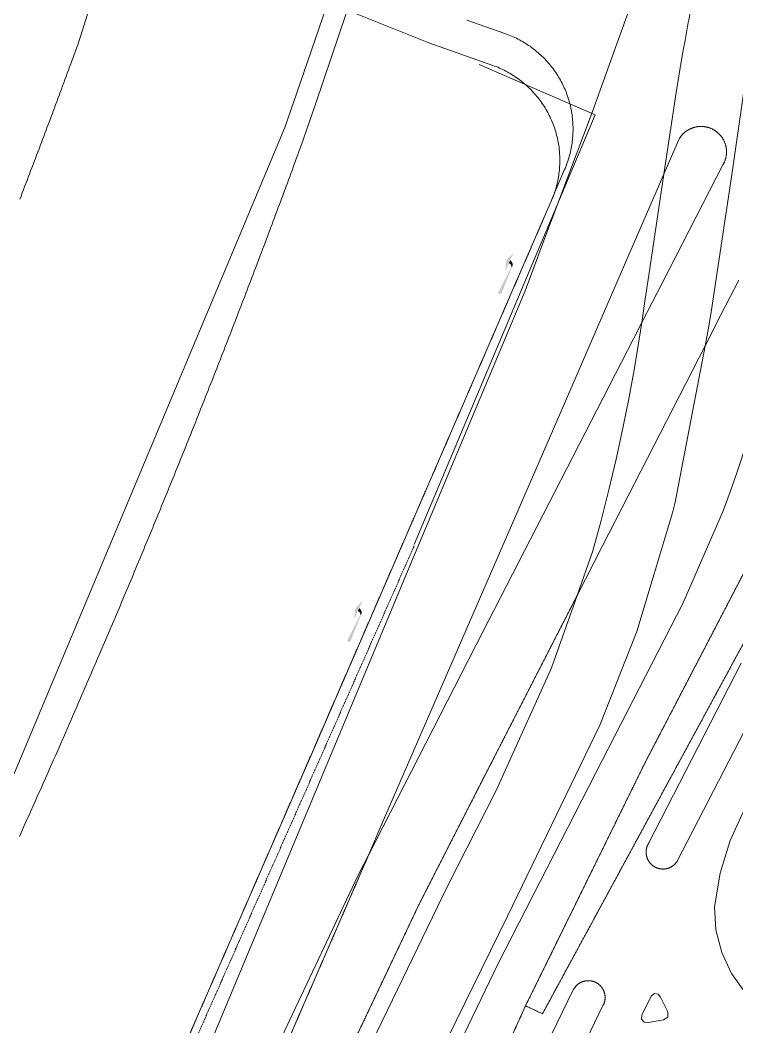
# Model space of a CAD drawing. Header units: millimetres. Extents: x 833924389 to 835767163, y 817400000 to 818811854.
# Drawn here: x 834590574 to 834654493, y 818627840 to 818717616 of the extents above; entities that cross this region are included whole.
import ezdxf

# ---------------------------------------------------------------- set-up
doc = ezdxf.new("R2010")
doc.units = ezdxf.units.MM
doc.header["$LTSCALE"] = 10
doc.header["$MEASUREMENT"] = 0
doc.linetypes.add('DGN Style 2', pattern=[15.39188, 9.235128, -6.156752])
doc.linetypes.add('DGN Style 3', pattern=[21.548632, 15.39188, -6.156752])
doc.layers.add('01_Base_Plan', color=5, linetype='Continuous', lineweight=5)

msp = doc.modelspace()

# ---------------------------------------------------------------- hatches: boundary and pattern name
at = {"layer": '01_Base_Plan'}
h = msp.add_hatch(color=256, dxfattribs=at)
edge = h.paths.add_edge_path()
edge.add_line((834634156, 818695920), (834634283, 818696198))
edge.add_spline(control_points=[(834634283, 818696198), (834634518, 818696037), (834634558, 818695785), (834634442, 818695598)], knot_values=[0, 0, 0, 0, 1, 1, 1, 1], weights=[1, 0.82636, 0.82636, 1], degree=3, periodic=0)
edge.add_line((834634442, 818695598), (834634385, 818695618))
edge.add_spline(control_points=[(834634385, 818695618), (834634397, 818695805), (834634281, 818695917), (834634156, 818695920)], knot_values=[0, 0, 0, 0, 1, 1, 1, 1], weights=[1, 0.82636, 0.82636, 1], degree=3, periodic=0)
h = msp.add_hatch(color=256, dxfattribs=at)
edge = h.paths.add_edge_path()
edge.add_line((834620687, 818664896), (834620813, 818665174))
edge.add_spline(control_points=[(834620813, 818665174), (834621048, 818665013), (834621089, 818664761), (834620972, 818664574)], knot_values=[0, 0, 0, 0, 1, 1, 1, 1], weights=[1, 0.82636, 0.82636, 1], degree=3, periodic=0)
edge.add_line((834620972, 818664574), (834620915, 818664594))
edge.add_spline(control_points=[(834620915, 818664594), (834620928, 818664781), (834620812, 818664893), (834620687, 818664896)], knot_values=[0, 0, 0, 0, 1, 1, 1, 1], weights=[1, 0.82636, 0.82636, 1], degree=3, periodic=0)

# ---------------------------------------------------------------- linework, layer by layer
for p, q in [((834631522, 818713658), (834641851, 818709182)), ((834641851, 818709182), (834625701, 818670841))]:
    msp.add_line(p, q, dxfattribs=at)
at = {"layer": '01_Base_Plan', "linetype": 'DGN Style 3'}
msp.add_line((834625701, 818670712), (834587612, 818584658), dxfattribs=at)
at = {"layer": '01_Base_Plan', "flags": 128}
for points in [[(834651199, 818736536), (834651197, 818736531), (834650871, 818735584), (834650290, 818733895), (834650174, 818733558), (834647421, 818725554), (834644068, 818716250), (834641628, 818709479), (834637937, 818699685)], [(834654329, 818735409), (834654327, 818735404), (834653985, 818734312), (834653775, 818733640), (834653560, 818732736), (834653473, 818732370), (834651238, 818722947), (834651091, 818722235), (834650946, 818721522), (834650803, 818720809), (834650662, 818720096), (834650524, 818719381), (834650389, 818718667), (834650255, 818717952), (834650125, 818717236), (834649996, 818716520), (834649870, 818715804), (834649747, 818715087), (834649592, 818714265), (834649077, 818711161), (834647987, 818703886)], [(834659919, 818733390), (834659556, 818732035), (834659202, 818730716), (834659102, 818730345), (834658683, 818728781), (834656724, 818720236), (834656583, 818719522), (834656445, 818718808), (834656310, 818718093), (834656178, 818717378), (834656049, 818716662), (834655922, 818715946), (834655798, 818715229), (834655677, 818714512), (834655559, 818713794), (834655443, 818713076), (834655278, 818712223), (834655115, 818711270), (834654090, 818704233), (834652220, 818691792)], [(834597131, 818719883), (834595710, 818715409)], [(834618006, 818719115), (834617908, 818718831), (834615223, 818711057)], [(834619735, 818718494), (834627029, 818715597)], [(834619735, 818718494), (834627029, 818715597)], [(834616932, 818710223), (834619640, 818718213)], [(834630414, 818717616), (834633812, 818716417), (834633960, 818716365), (834634107, 818716310), (834634254, 818716252), (834634399, 818716192), (834634543, 818716130), (834634686, 818716065), (834634828, 818715997), (834634968, 818715927), (834635108, 818715854), (834635246, 818715779), (834635382, 818715702), (834635518, 818715622), (834635652, 818715540), (834635784, 818715456), (834635915, 818715369), (834636045, 818715280), (834636173, 818715189), (834636299, 818715096), (834636423, 818715000), (834636546, 818714902), (834636668, 818714802), (834636787, 818714700), (834636905, 818714596), (834637021, 818714490), (834637135, 818714382), (834637247, 818714272), (834637357, 818714160), (834637465, 818714046), (834637571, 818713930), (834637675, 818713812), (834637777, 818713693), (834637877, 818713572), (834637975, 818713449), (834638071, 818713324), (834638164, 818713198), (834638255, 818713070), (834638344, 818712941), (834638431, 818712810), (834638515, 818712677), (834638598, 818712543), (834638677, 818712408), (834638755, 818712271), (834638830, 818712133), (834638902, 818711994), (834638972, 818711853), (834639040, 818711711), (834639105, 818711568), (834639168, 818711424), (834639228, 818711279), (834639285, 818711133), (834639341, 818710986), (834639393, 818710838), (834639443, 818710689), (834639490, 818710539), (834639535, 818710388), (834639577, 818710237), (834639616, 818710085), (834639653, 818709932), (834639687, 818709779), (834639718, 818709625), (834639747, 818709470), (834639773, 818709315), (834639796, 818709160), (834639816, 818709004), (834639834, 818708848), (834639849, 818708692), (834639862, 818708535), (834639871, 818708378), (834639878, 818708221), (834639882, 818708064), (834639884, 818707907), (834639882, 818707750), (834639878, 818707593), (834639871, 818707436), (834639862, 818707279), (834639849, 818707123), (834639834, 818706966), (834639817, 818706810), (834639796, 818706655), (834639773, 818706499), (834639747, 818706344), (834639718, 818706190), (834639687, 818706036), (834639653, 818705882), (834639617, 818705730), (834639577, 818705578), (834639535, 818705426), (834639491, 818705276), (834639443, 818705126), (834639394, 818704977), (834639341, 818704829), (834639286, 818704682), (834639229, 818704535), (834639168, 818704390), (834639105, 818704245), (834638036, 818701706)], [(834630414, 818717616), (834633812, 818716417), (834633960, 818716365), (834634107, 818716310), (834634254, 818716252), (834634399, 818716192), (834634543, 818716130), (834634686, 818716065), (834634828, 818715997), (834634968, 818715927), (834635108, 818715854), (834635246, 818715779), (834635382, 818715702), (834635518, 818715622), (834635652, 818715540), (834635784, 818715456), (834635915, 818715369), (834636045, 818715280), (834636173, 818715189), (834636299, 818715096), (834636423, 818715000), (834636546, 818714902), (834636668, 818714802), (834636787, 818714700), (834636905, 818714596), (834637021, 818714490), (834637135, 818714382), (834637247, 818714272), (834637357, 818714160), (834637465, 818714046), (834637571, 818713930), (834637675, 818713812), (834637777, 818713693), (834637877, 818713572), (834637975, 818713449), (834638071, 818713324), (834638164, 818713198), (834638255, 818713070), (834638344, 818712941), (834638431, 818712810), (834638515, 818712677), (834638598, 818712543), (834638677, 818712408), (834638755, 818712271), (834638830, 818712133), (834638902, 818711994), (834638972, 818711853), (834639040, 818711711), (834639105, 818711568), (834639168, 818711424), (834639228, 818711279), (834639285, 818711133), (834639341, 818710986), (834639393, 818710838), (834639443, 818710689), (834639490, 818710539), (834639535, 818710388), (834639577, 818710237), (834639616, 818710085), (834639653, 818709932), (834639687, 818709779), (834639718, 818709625), (834639747, 818709470), (834639773, 818709315), (834639796, 818709160), (834639816, 818709004), (834639834, 818708848), (834639849, 818708692), (834639862, 818708535), (834639871, 818708378), (834639878, 818708221), (834639882, 818708064), (834639884, 818707907), (834639882, 818707750), (834639878, 818707593), (834639871, 818707436), (834639862, 818707279), (834639849, 818707123), (834639834, 818706966), (834639817, 818706810), (834639796, 818706655), (834639773, 818706499), (834639747, 818706344), (834639718, 818706190), (834639687, 818706036), (834639653, 818705882), (834639617, 818705730), (834639577, 818705578), (834639535, 818705426), (834639491, 818705276), (834639443, 818705126), (834639394, 818704977), (834639341, 818704829), (834639286, 818704682), (834639229, 818704535), (834639168, 818704390), (834639105, 818704245), (834638036, 818701706)], [(834638036, 818701706), (834638078, 818701809), (834638134, 818701955), (834638188, 818702103), (834638239, 818702251), (834638288, 818702400), (834638334, 818702550), (834638377, 818702701), (834638418, 818702852), (834638456, 818703004), (834638492, 818703157), (834638524, 818703310), (834638554, 818703464), (834638582, 818703618), (834638606, 818703773), (834638628, 818703929), (834638648, 818704084), (834638664, 818704240), (834638678, 818704396), (834638689, 818704553), (834638698, 818704709), (834638703, 818704866), (834638706, 818705023), (834638706, 818705180), (834638704, 818705337), (834638698, 818705493), (834638690, 818705650), (834638679, 818705806), (834638666, 818705963), (834638650, 818706118), (834638631, 818706274), (834638609, 818706429), (834638585, 818706584), (834638558, 818706739), (834638528, 818706893), (834638495, 818707046), (834638460, 818707199), (834638422, 818707351), (834638382, 818707503), (834638339, 818707654), (834638293, 818707804), (834638245, 818707953), (834638194, 818708101), (834638141, 818708248), (834638084, 818708395), (834638026, 818708540), (834637965, 818708685), (834637901, 818708828), (834637835, 818708970), (834637766, 818709111), (834637695, 818709251), (834637622, 818709390), (834637546, 818709527), (834637468, 818709663), (834637387, 818709797), (834637304, 818709930), (834637219, 818710062), (834637131, 818710192), (834637041, 818710320), (834636949, 818710447), (834636855, 818710573), (834636759, 818710696), (834636660, 818710818), (834636559, 818710939), (834636457, 818711057), (834636352, 818711174), (834636245, 818711288), (834636136, 818711401), (834636025, 818711512), (834635913, 818711621), (834635798, 818711728), (834635682, 818711834), (834635563, 818711937), (834635443, 818712037), (834635322, 818712136), (834635198, 818712233), (834635073, 818712327), (834634946, 818712420), (834634818, 818712510), (834634688, 818712598), (834634556, 818712683), (834634424, 818712766), (834634289, 818712847), (834634153, 818712926), (834634016, 818713002), (834633878, 818713076), (834633738, 818713147), (834633597, 818713216), (834633455, 818713282), (834633312, 818713346), (834633168, 818713408), (834633023, 818713467), (834632876, 818713523), (834632724, 818713578), (834627029, 818715597)], [(834638036, 818701706), (834638078, 818701809), (834638134, 818701955), (834638188, 818702103), (834638239, 818702251), (834638288, 818702400), (834638334, 818702550), (834638377, 818702701), (834638418, 818702852), (834638456, 818703004), (834638492, 818703157), (834638524, 818703310), (834638554, 818703464), (834638582, 818703618), (834638606, 818703773), (834638628, 818703929), (834638648, 818704084), (834638664, 818704240), (834638678, 818704396), (834638689, 818704553), (834638698, 818704709), (834638703, 818704866), (834638706, 818705023), (834638706, 818705180), (834638704, 818705337), (834638698, 818705493), (834638690, 818705650), (834638679, 818705806), (834638666, 818705963), (834638650, 818706118), (834638631, 818706274), (834638609, 818706429), (834638585, 818706584), (834638558, 818706739), (834638528, 818706893), (834638495, 818707046), (834638460, 818707199), (834638422, 818707351), (834638382, 818707503), (834638339, 818707654), (834638293, 818707804), (834638245, 818707953), (834638194, 818708101), (834638141, 818708248), (834638084, 818708395), (834638026, 818708540), (834637965, 818708685), (834637901, 818708828), (834637835, 818708970), (834637766, 818709111), (834637695, 818709251), (834637622, 818709390), (834637546, 818709527), (834637468, 818709663), (834637387, 818709797), (834637304, 818709930), (834637219, 818710062), (834637131, 818710192), (834637041, 818710320), (834636949, 818710447), (834636855, 818710573), (834636759, 818710696), (834636660, 818710818), (834636559, 818710939), (834636457, 818711057), (834636352, 818711174), (834636245, 818711288), (834636136, 818711401), (834636025, 818711512), (834635913, 818711621), (834635798, 818711728), (834635682, 818711834), (834635563, 818711937), (834635443, 818712037), (834635322, 818712136), (834635198, 818712233), (834635073, 818712327), (834634946, 818712420), (834634818, 818712510), (834634688, 818712598), (834634556, 818712683), (834634424, 818712766), (834634289, 818712847), (834634153, 818712926), (834634016, 818713002), (834633878, 818713076), (834633738, 818713147), (834633597, 818713216), (834633455, 818713282), (834633312, 818713346), (834633168, 818713408), (834633023, 818713467), (834632876, 818713523), (834632724, 818713578), (834627029, 818715597)], [(834595710, 818715409), (834595607, 818715127), (834595504, 818714846), (834595400, 818714564), (834595297, 818714283), (834595193, 818714001), (834595090, 818713719), (834594986, 818713438), (834594882, 818713157), (834594778, 818712875), (834594674, 818712594), (834594570, 818712312), (834594466, 818712031), (834594362, 818711750), (834594257, 818711468), (834594153, 818711187), (834594048, 818710906), (834593944, 818710625), (834593839, 818710344), (834593734, 818710063), (834593629, 818709782), (834593602, 818709708)], [(834615223, 818711057), (834614184, 818708050)], [(834615852, 818707034), (834616932, 818710223)], [(834647847, 818694208), (834653251, 818704705), (834653271, 818704740), (834653291, 818704774), (834653309, 818704809), (834653327, 818704844), (834653345, 818704880), (834653362, 818704916), (834653378, 818704952), (834653394, 818704988), (834653409, 818705025), (834653423, 818705062), (834653437, 818705099), (834653450, 818705137), (834653462, 818705174), (834653474, 818705212), (834653485, 818705250), (834653495, 818705288), (834653505, 818705327), (834653514, 818705365), (834653523, 818705404), (834653530, 818705443), (834653537, 818705482), (834653544, 818705521), (834653549, 818705560), (834653554, 818705600), (834653559, 818705639), (834653562, 818705678), (834653565, 818705718), (834653567, 818705758), (834653569, 818705797), (834653570, 818705837), (834653570, 818705876), (834653569, 818705916), (834653568, 818705956), (834653566, 818705995), (834653564, 818706035), (834653560, 818706074), (834653556, 818706114), (834653552, 818706153), (834653546, 818706192), (834653540, 818706231), (834653533, 818706271), (834653526, 818706309), (834653518, 818706348), (834653509, 818706387), (834653500, 818706425), (834653490, 818706464), (834653479, 818706502), (834653467, 818706540), (834653455, 818706578), (834653442, 818706615), (834653429, 818706652), (834653415, 818706689), (834653400, 818706726), (834653385, 818706763), (834653369, 818706799), (834653352, 818706835), (834653335, 818706871), (834653317, 818706906), (834653299, 818706941), (834653280, 818706976), (834653260, 818707010), (834653240, 818707044), (834653219, 818707078), (834653197, 818707111), (834653175, 818707144), (834653153, 818707177), (834653130, 818707209), (834653106, 818707241), (834653082, 818707272), (834653057, 818707303), (834653031, 818707333), (834653006, 818707363), (834652979, 818707393), (834652952, 818707422), (834652925, 818707451), (834652897, 818707479), (834652868, 818707506), (834652840, 818707534), (834652810, 818707560), (834652780, 818707586), (834652750, 818707612), (834652719, 818707637), (834652688, 818707661), (834652657, 818707685), (834652625, 818707709), (834652592, 818707732), (834652560, 818707754), (834652526, 818707776), (834652493, 818707797), (834652459, 818707817), (834652425, 818707837), (834652390, 818707857), (834652355, 818707875), (834652320, 818707893), (834652284, 818707911), (834652249, 818707928), (834652212, 818707944), (834652176, 818707960), (834652139, 818707975), (834652102, 818707989), (834652065, 818708003), (834652028, 818708016), (834651990, 818708028), (834651952, 818708040), (834651914, 818708051), (834651876, 818708061), (834651838, 818708071), (834651799, 818708080), (834651760, 818708089), (834651721, 818708096), (834651682, 818708103), (834651643, 818708110), (834651604, 818708115), (834651565, 818708120), (834651525, 818708125), (834651486, 818708128), (834651446, 818708131), (834651407, 818708133), (834651367, 818708135), (834651328, 818708136), (834651288, 818708136), (834651248, 818708135), (834651209, 818708134), (834651169, 818708132), (834651130, 818708130), (834651090, 818708126), (834651051, 818708122), (834651011, 818708118), (834650972, 818708112), (834650933, 818708106), (834650894, 818708099), (834650855, 818708092), (834650816, 818708084), (834650777, 818708075), (834650739, 818708066), (834650701, 818708056), (834650662, 818708045), (834650625, 818708033), (834650587, 818708021), (834650549, 818708009), (834650512, 818707995), (834650475, 818707981), (834650438, 818707966), (834650402, 818707951), (834650365, 818707935), (834650329, 818707918), (834650294, 818707901), (834650258, 818707883), (834650223, 818707865), (834650189, 818707846), (834650154, 818707826), (834650120, 818707806), (834650086, 818707785), (834650053, 818707763), (834650020, 818707741), (834649988, 818707719), (834649955, 818707696), (834649924, 818707672), (834649892, 818707648), (834649861, 818707623), (834649831, 818707597), (834649801, 818707572), (834649771, 818707545), (834649742, 818707518), (834649714, 818707491), (834649686, 818707463), (834649658, 818707434), (834649631, 818707406), (834649604, 818707376), (834649578, 818707346), (834649553, 818707316), (834649527, 818707285), (834649503, 818707254), (834649479, 818707223), (834649456, 818707191), (834649433, 818707158), (834649410, 818707126), (834649389, 818707092), (834649350, 818707031), (834647987, 818703886)], [(834647847, 818694208), (834653251, 818704705), (834653271, 818704740), (834653291, 818704774), (834653309, 818704809), (834653327, 818704844), (834653345, 818704880), (834653362, 818704916), (834653378, 818704952), (834653394, 818704988), (834653409, 818705025), (834653423, 818705062), (834653437, 818705099), (834653450, 818705137), (834653462, 818705174), (834653474, 818705212), (834653485, 818705250), (834653495, 818705288), (834653505, 818705327), (834653514, 818705365), (834653523, 818705404), (834653530, 818705443), (834653537, 818705482), (834653544, 818705521), (834653549, 818705560), (834653554, 818705600), (834653559, 818705639), (834653562, 818705678), (834653565, 818705718), (834653567, 818705758), (834653569, 818705797), (834653570, 818705837), (834653570, 818705876), (834653569, 818705916), (834653568, 818705956), (834653566, 818705995), (834653564, 818706035), (834653560, 818706074), (834653556, 818706114), (834653552, 818706153), (834653546, 818706192), (834653540, 818706231), (834653533, 818706271), (834653526, 818706309), (834653518, 818706348), (834653509, 818706387), (834653500, 818706425), (834653490, 818706464), (834653479, 818706502), (834653467, 818706540), (834653455, 818706578), (834653442, 818706615), (834653429, 818706652), (834653415, 818706689), (834653400, 818706726), (834653385, 818706763), (834653369, 818706799), (834653352, 818706835), (834653335, 818706871), (834653317, 818706906), (834653299, 818706941), (834653280, 818706976), (834653260, 818707010), (834653240, 818707044), (834653219, 818707078), (834653197, 818707111), (834653175, 818707144), (834653153, 818707177), (834653130, 818707209), (834653106, 818707241), (834653082, 818707272), (834653057, 818707303), (834653031, 818707333), (834653006, 818707363), (834652979, 818707393), (834652952, 818707422), (834652925, 818707451), (834652897, 818707479), (834652868, 818707506), (834652840, 818707534), (834652810, 818707560), (834652780, 818707586), (834652750, 818707612), (834652719, 818707637), (834652688, 818707661), (834652657, 818707685), (834652625, 818707709), (834652592, 818707732), (834652560, 818707754), (834652526, 818707776), (834652493, 818707797), (834652459, 818707817), (834652425, 818707837), (834652390, 818707857), (834652355, 818707875), (834652320, 818707893), (834652284, 818707911), (834652249, 818707928), (834652212, 818707944), (834652176, 818707960), (834652139, 818707975), (834652102, 818707989), (834652065, 818708003), (834652028, 818708016), (834651990, 818708028), (834651952, 818708040), (834651914, 818708051), (834651876, 818708061), (834651838, 818708071), (834651799, 818708080), (834651760, 818708089), (834651721, 818708096), (834651682, 818708103), (834651643, 818708110), (834651604, 818708115), (834651565, 818708120), (834651525, 818708125), (834651486, 818708128), (834651446, 818708131), (834651407, 818708133), (834651367, 818708135), (834651328, 818708136), (834651288, 818708136), (834651248, 818708135), (834651209, 818708134), (834651169, 818708132), (834651130, 818708130), (834651090, 818708126), (834651051, 818708122), (834651011, 818708118), (834650972, 818708112), (834650933, 818708106), (834650894, 818708099), (834650855, 818708092), (834650816, 818708084), (834650777, 818708075), (834650739, 818708066), (834650701, 818708056), (834650662, 818708045), (834650625, 818708033), (834650587, 818708021), (834650549, 818708009), (834650512, 818707995), (834650475, 818707981), (834650438, 818707966), (834650402, 818707951), (834650365, 818707935), (834650329, 818707918), (834650294, 818707901), (834650258, 818707883), (834650223, 818707865), (834650189, 818707846), (834650154, 818707826), (834650120, 818707806), (834650086, 818707785), (834650053, 818707763), (834650020, 818707741), (834649988, 818707719), (834649955, 818707696), (834649924, 818707672), (834649892, 818707648), (834649861, 818707623), (834649831, 818707597), (834649801, 818707572), (834649771, 818707545), (834649742, 818707518), (834649714, 818707491), (834649686, 818707463), (834649658, 818707434), (834649631, 818707406), (834649604, 818707376), (834649578, 818707346), (834649553, 818707316), (834649527, 818707285), (834649503, 818707254), (834649479, 818707223), (834649456, 818707191), (834649433, 818707158), (834649410, 818707126), (834649389, 818707092), (834649350, 818707031), (834647987, 818703886)], [(834647987, 818703886), (834644575, 818696017)], [(834647987, 818703886), (834644575, 818696017)], [(834646636, 818694878), (834647987, 818703886)], [(834638036, 818701706), (834637958, 818701519), (834637312, 818700031)], [(834638036, 818701706), (834637958, 818701519), (834637312, 818700031)], [(834637312, 818700031), (834616515, 818652081), (834603758, 818622730), (834593900, 818600000)], [(834644575, 818696017), (834638433, 818681853), (834622872, 818645991), (834621634, 818643137)], [(834644575, 818696017), (834638433, 818681853), (834622872, 818645991), (834621634, 818643137)], [(834646015, 818690649), (834646139, 818691499), (834646257, 818692349), (834646636, 818694878)], [(834646015, 818690649), (834647847, 818694208)], [(834646015, 818690649), (834647847, 818694208)], [(834654657, 818694417), (834653070, 818691322)], [(834654657, 818694417), (834653070, 818691322)], [(834652220, 818691792), (834651999, 818690318), (834651666, 818688586)], [(834621634, 818643137), (834631243, 818661910), (834645268, 818689197), (834646015, 818690649)], [(834621634, 818643137), (834631243, 818661910), (834645268, 818689197), (834646015, 818690649)], [(834640243, 818666307), (834641646, 818670280), (834642390, 818672999), (834643087, 818675730), (834643735, 818678474), (834644336, 818681228), (834644889, 818683992), (834645393, 818686765), (834646015, 818690649)], [(834653070, 818691322), (834651666, 818688586)], [(834653070, 818691322), (834651666, 818688586)], [(834651666, 818688586), (834642515, 818670744), (834640243, 818666307)], [(834651666, 818688586), (834642515, 818670744), (834640243, 818666307)], [(834651666, 818688586), (834648989, 818674640), (834648752, 818673670), (834645583, 818663111), (834642267, 818654730)], [(834662792, 818680368), (834656709, 818671394), (834646334, 818651462), (834635654, 818629720)], [(834635654, 818629720), (834637152, 818629005), (834648294, 818649530), (834659109, 818669455)], [(834640243, 818666307), (834630925, 818648110), (834626155, 818638778), (834618585, 818622807), (834618495, 818622593)], [(834636769, 818657220), (834637968, 818659869), (834640243, 818666307)], [(834654886, 818660278), (834646640, 818644238), (834646626, 818644216), (834646612, 818644193), (834646599, 818644171), (834646586, 818644148), (834646573, 818644125), (834646561, 818644101), (834646550, 818644078), (834646538, 818644054), (834646527, 818644030), (834646517, 818644006), (834646507, 818643982), (834646497, 818643957), (834646488, 818643933), (834646480, 818643908), (834646471, 818643883), (834646463, 818643858), (834646456, 818643832), (834646449, 818643807), (834646443, 818643782), (834646436, 818643756), (834646431, 818643730), (834646426, 818643705), (834646421, 818643679), (834646417, 818643653), (834646413, 818643627), (834646409, 818643601), (834646407, 818643575), (834646404, 818643548), (834646402, 818643522), (834646401, 818643496), (834646399, 818643470), (834646399, 818643443), (834646399, 818643417), (834646399, 818643391), (834646400, 818643365), (834646401, 818643338), (834646403, 818643312), (834646405, 818643286), (834646407, 818643260), (834646410, 818643234), (834646414, 818643207), (834646418, 818643181), (834646422, 818643156), (834646427, 818643130), (834646432, 818643104), (834646438, 818643078), (834646444, 818643053), (834646451, 818643027), (834646458, 818643002), (834646465, 818642977), (834646473, 818642952), (834646482, 818642927), (834646491, 818642902), (834646500, 818642877), (834646510, 818642853), (834646520, 818642829), (834646530, 818642805), (834646541, 818642781), (834646553, 818642757), (834646564, 818642734), (834646577, 818642710), (834646589, 818642687), (834646602, 818642664), (834646616, 818642642), (834646629, 818642619), (834646644, 818642597), (834646658, 818642575), (834646673, 818642554), (834646688, 818642532), (834646704, 818642511), (834646720, 818642490), (834646736, 818642470), (834646753, 818642450), (834646770, 818642430), (834646788, 818642410), (834646806, 818642391), (834646824, 818642372), (834646842, 818642353), (834646861, 818642335), (834646880, 818642316), (834646900, 818642299), (834646919, 818642281), (834646939, 818642264), (834646960, 818642248), (834646980, 818642231), (834647001, 818642215), (834647022, 818642200), (834647044, 818642185), (834647065, 818642170), (834647087, 818642155), (834647110, 818642141), (834647132, 818642128), (834647155, 818642114), (834647178, 818642101), (834647201, 818642089), (834647224, 818642077), (834647248, 818642065), (834647271, 818642054), (834647295, 818642043), (834647320, 818642033), (834647344, 818642023), (834647368, 818642013), (834647393, 818642004), (834647418, 818641995), (834647443, 818641987), (834647468, 818641979), (834647493, 818641972), (834647518, 818641965), (834647544, 818641958), (834647569, 818641952), (834647595, 818641946), (834647621, 818641941), (834647647, 818641936), (834647673, 818641932), (834647699, 818641928), (834647725, 818641925), (834647751, 818641922), (834647777, 818641920), (834647803, 818641918), (834647830, 818641916), (834647856, 818641915), (834647882, 818641914), (834647908, 818641914), (834647935, 818641914), (834647961, 818641915), (834647987, 818641916), (834648014, 818641918), (834648040, 818641920), (834648066, 818641923), (834648092, 818641926), (834648118, 818641929), (834648144, 818641933), (834648170, 818641938), (834648196, 818641942), (834648222, 818641948), (834648247, 818641953), (834648273, 818641960), (834648298, 818641966), (834648324, 818641973), (834648349, 818641981), (834648374, 818641989), (834648399, 818641997), (834648423, 818642006), (834648448, 818642015), (834648473, 818642025), (834648497, 818642035), (834648521, 818642046), (834648545, 818642057), (834648568, 818642068), (834648592, 818642080), (834648615, 818642092), (834648638, 818642105), (834648661, 818642118), (834648684, 818642131), (834648706, 818642145), (834648728, 818642159), (834648750, 818642174), (834648772, 818642189), (834648793, 818642204), (834648814, 818642220), (834648835, 818642236), (834648856, 818642252), (834648876, 818642269), (834648896, 818642286), (834648916, 818642303), (834648935, 818642321), (834648954, 818642339), (834648973, 818642358), (834648991, 818642377), (834649009, 818642396), (834649027, 818642415), (834649044, 818642435), (834649061, 818642455), (834649078, 818642475), (834649094, 818642496), (834649110, 818642517), (834649126, 818642538), (834649141, 818642559), (834649156, 818642581), (834649170, 818642603), (834649184, 818642625), (834649198, 818642648), (834649211, 818642670), (834657436, 818658610)], [(834657001, 818629309), (834656720, 818629480), (834656707, 818629492), (834655220, 818630910), (834654012, 818632594), (834653138, 818634473), (834652628, 818636482), (834652500, 818638550), (834653009, 818641557), (834653909, 818644470), (834655183, 818647241), (834656810, 818649820), (834657647, 818650300)], [(834602592, 818600000), (834604992, 818605793), (834609766, 818617385), (834613014, 818625005), (834613117, 818625245), (834620693, 818641299), (834621634, 818643137)], [(834621634, 818643137), (834613649, 818624726)], [(834622971, 818600000), (834633200, 818624323), (834635654, 818629720)]]:
    msp.add_lwpolyline(points, dxfattribs=at)
at = {"layer": '01_Base_Plan', "linetype": 'Continuous', "flags": 128}
for points in [[(834593602, 818709708), (834593524, 818709501), (834593419, 818709220), (834593314, 818708939), (834593209, 818708658), (834593103, 818708377), (834592998, 818708096), (834592893, 818707815), (834592787, 818707534), (834592681, 818707253), (834592575, 818706973), (834592470, 818706692), (834592364, 818706411), (834592258, 818706131), (834592151, 818705850), (834592045, 818705570), (834591939, 818705289), (834591833, 818705009), (834591726, 818704728), (834591619, 818704448), (834591513, 818704167), (834591406, 818703887), (834591299, 818703607), (834591192, 818703326), (834591085, 818703046), (834590978, 818702766), (834590871, 818702486), (834590764, 818702205), (834590656, 818701925), (834590549, 818701645)], [(834572953, 818611500), (834578438, 818622808), (834614184, 818708050)], [(834615852, 818707034), (834615749, 818706753), (834615646, 818706471), (834615543, 818706189), (834615440, 818705907), (834615337, 818705625), (834615234, 818705344), (834615131, 818705062), (834615027, 818704780), (834614924, 818704499), (834614820, 818704217), (834614717, 818703936), (834614613, 818703654), (834614509, 818703373), (834614405, 818703091), (834614301, 818702810), (834614197, 818702529), (834614093, 818702247), (834613988, 818701966), (834613884, 818701685), (834613779, 818701404), (834613675, 818701123), (834613570, 818700841), (834613465, 818700560), (834613360, 818700279), (834613255, 818699998), (834613150, 818699717), (834613045, 818699436), (834612940, 818699155), (834612834, 818698874), (834612729, 818698594), (834612623, 818698313), (834612518, 818698032), (834612412, 818697751), (834612306, 818697471), (834612200, 818697190), (834612094, 818696909), (834611988, 818696629), (834611882, 818696348), (834611776, 818696068), (834611669, 818695787), (834611563, 818695507), (834611456, 818695226), (834611349, 818694946), (834611243, 818694665), (834611136, 818694385), (834611029, 818694105), (834610922, 818693825), (834610815, 818693544), (834610707, 818693264), (834610600, 818692984), (834610493, 818692704), (834610385, 818692424), (834610277, 818692144), (834610170, 818691864), (834610062, 818691584), (834609954, 818691304), (834609846, 818691024), (834609738, 818690744), (834609630, 818690464), (834609521, 818690185), (834609413, 818689905), (834609305, 818689625), (834609196, 818689345), (834609087, 818689066), (834608979, 818688786), (834608870, 818688507), (834608761, 818688227), (834608652, 818687948), (834608543, 818687668), (834608433, 818687389), (834608324, 818687109), (834608215, 818686830), (834608105, 818686551), (834607996, 818686272), (834607886, 818685992), (834607776, 818685713), (834607666, 818685434), (834607556, 818685155), (834607446, 818684876), (834607336, 818684597), (834607226, 818684318), (834607116, 818684039), (834607005, 818683760), (834606895, 818683481), (834606784, 818683202), (834606673, 818682923), (834606562, 818682644), (834606452, 818682366), (834606341, 818682087), (834606229, 818681808), (834606118, 818681530), (834606007, 818681251), (834605896, 818680973), (834605784, 818680694), (834605673, 818680416), (834605561, 818680137), (834605449, 818679859), (834605337, 818679580), (834605225, 818679302), (834605113, 818679024), (834605001, 818678745), (834604889, 818678467), (834604777, 818678189), (834604664, 818677911), (834604552, 818677633), (834604439, 818677355), (834604327, 818677077), (834604214, 818676799), (834604101, 818676521), (834603988, 818676243), (834603875, 818675965), (834603762, 818675687), (834603649, 818675409), (834603535, 818675131), (834603422, 818674854), (834603308, 818674576), (834603195, 818674298), (834603081, 818674021), (834602967, 818673743), (834602853, 818673466), (834602739, 818673188), (834602625, 818672911), (834602511, 818672633), (834602397, 818672356), (834602282, 818672078), (834602168, 818671801), (834602053, 818671524), (834601939, 818671247), (834601824, 818670969), (834601709, 818670692), (834601594, 818670415), (834601479, 818670138), (834601364, 818669861), (834601249, 818669584), (834601134, 818669307), (834601018, 818669030), (834600903, 818668753), (834600787, 818668476), (834600672, 818668200), (834600556, 818667923), (834600440, 818667646), (834600324, 818667369), (834600208, 818667093), (834600092, 818666816), (834599976, 818666540), (834599860, 818666263), (834599743, 818665987), (834599627, 818665710), (834599510, 818665434), (834599393, 818665157), (834599277, 818664881), (834599160, 818664605), (834599043, 818664328), (834598926, 818664052), (834598809, 818663776), (834598691, 818663500), (834598574, 818663224), (834598457, 818662948), (834598339, 818662672), (834598222, 818662396), (834598104, 818662120), (834597986, 818661844), (834597868, 818661568), (834597750, 818661292), (834597632, 818661016), (834597514, 818660741), (834597396, 818660465), (834597277, 818660189), (834597159, 818659913), (834597040, 818659638), (834596922, 818659362), (834596803, 818659087), (834596684, 818658811), (834596565, 818658536), (834596446, 818658261), (834596327, 818657985), (834596208, 818657710), (834596089, 818657435), (834595970, 818657159), (834595850, 818656884), (834595731, 818656609), (834595611, 818656334), (834595491, 818656059), (834595371, 818655784), (834595251, 818655509), (834595131, 818655234), (834595011, 818654959), (834594891, 818654684), (834594771, 818654409), (834594650, 818654134), (834594530, 818653860), (834594409, 818653585), (834594289, 818653310), (834594168, 818653036), (834594047, 818652761), (834593926, 818652487), (834593805, 818652212), (834593684, 818651938), (834593563, 818651663), (834593442, 818651389), (834593320, 818651114), (834593199, 818650840), (834593077, 818650566), (834592956, 818650292), (834592834, 818650017), (834592712, 818649743), (834592590, 818649469), (834592468, 818649195), (834592346, 818648921), (834592224, 818648647), (834592101, 818648373), (834591979, 818648099), (834591856, 818647825), (834591734, 818647552), (834591611, 818647278), (834591488, 818647004), (834591366, 818646730), (834591243, 818646457), (834591120, 818646183), (834590996, 818645910), (834590873, 818645636), (834590750, 818645363), (834590627, 818645089), (834590503, 818644816)], [(834637937, 818699685), (834636926, 818697005), (834636736, 818696501), (834635602, 818693490), (834624501, 818666949), (834624446, 818666819), (834605400, 818621280)], [(834618171, 818600000), (834621444, 818607887), (834626634, 818619849), (834633202, 818633478), (834641928, 818650485), (834649683, 818665590), (834653278, 818673862), (834653899, 818675545), (834654491, 818677238), (834655053, 818678942), (834655586, 818680655), (834656088, 818682377), (834656560, 818684108), (834657002, 818685846), (834657414, 818687592), (834657672, 818688779)], [(834610352, 818600000), (834611231, 818602131), (834618398, 818619126), (834628674, 818640398), (834633015, 818648930), (834636769, 818657220)], [(834642267, 818654730), (834634027, 818637714), (834624895, 818619046), (834619793, 818607115), (834616866, 818600000)], [(834633625, 818618216), (834639904, 818631131), (834639916, 818631154), (834639928, 818631177), (834639941, 818631200), (834639954, 818631223), (834639968, 818631245), (834639982, 818631267), (834639996, 818631289), (834640010, 818631311), (834640025, 818631332), (834640041, 818631353), (834640057, 818631374), (834640073, 818631395), (834640089, 818631415), (834640106, 818631435), (834640123, 818631455), (834640141, 818631474), (834640158, 818631493), (834640177, 818631512), (834640195, 818631530), (834640214, 818631549), (834640233, 818631566), (834640252, 818631584), (834640272, 818631601), (834640292, 818631618), (834640312, 818631634), (834640333, 818631650), (834640354, 818631666), (834640375, 818631681), (834640396, 818631696), (834640418, 818631711), (834640440, 818631725), (834640462, 818631739), (834640485, 818631752), (834640507, 818631765), (834640530, 818631778), (834640553, 818631790), (834640576, 818631802), (834640600, 818631814), (834640624, 818631825), (834640647, 818631835), (834640672, 818631845), (834640696, 818631855), (834640720, 818631864), (834640745, 818631873), (834640769, 818631882), (834640794, 818631890), (834640819, 818631898), (834640844, 818631905), (834640870, 818631911), (834640895, 818631918), (834640920, 818631924), (834640946, 818631929), (834640972, 818631934), (834640997, 818631938), (834641023, 818631943), (834641049, 818631946), (834641075, 818631949), (834641101, 818631952), (834641127, 818631954), (834641153, 818631956), (834641179, 818631957), (834641205, 818631958), (834641231, 818631959), (834641257, 818631959), (834641284, 818631958), (834641310, 818631957), (834641336, 818631956), (834641362, 818631954), (834641388, 818631952), (834641414, 818631949), (834641440, 818631946), (834641466, 818631942), (834641491, 818631938), (834641517, 818631934), (834641543, 818631929), (834641568, 818631923), (834641594, 818631917), (834641619, 818631911), (834641644, 818631904), (834641669, 818631897), (834641694, 818631889), (834641719, 818631881), (834641744, 818631873), (834641768, 818631864), (834641793, 818631854), (834641817, 818631844), (834641841, 818631834), (834641865, 818631824), (834641889, 818631813), (834641912, 818631801), (834641935, 818631789), (834641958, 818631777), (834641981, 818631764), (834642004, 818631751), (834642026, 818631738), (834642048, 818631724), (834642070, 818631710), (834642092, 818631695), (834642113, 818631680), (834642134, 818631665), (834642155, 818631649), (834642176, 818631633), (834642196, 818631616), (834642216, 818631599), (834642236, 818631582), (834642255, 818631565), (834642274, 818631547), (834642293, 818631529), (834642311, 818631510), (834642330, 818631492), (834642347, 818631472), (834642365, 818631453), (834642382, 818631433), (834642399, 818631413), (834642415, 818631393), (834642431, 818631372), (834642447, 818631351), (834642462, 818631330), (834642477, 818631309), (834642492, 818631287), (834642506, 818631265), (834642520, 818631243), (834642533, 818631221), (834642546, 818631198), (834642559, 818631175), (834642571, 818631152), (834642583, 818631129), (834642595, 818631105), (834642606, 818631082), (834642616, 818631058), (834642626, 818631034), (834642636, 818631010), (834642645, 818630985), (834642654, 818630961), (834642663, 818630936), (834642671, 818630911), (834642679, 818630886), (834642686, 818630861), (834642692, 818630836), (834642699, 818630810), (834642705, 818630785), (834642710, 818630759), (834642715, 818630734), (834642720, 818630708), (834642724, 818630682), (834642727, 818630656), (834642730, 818630630), (834642733, 818630604), (834642735, 818630578), (834642737, 818630552), (834642738, 818630526), (834642739, 818630500), (834642740, 818630474), (834642740, 818630448), (834642739, 818630422), (834642738, 818630396), (834642737, 818630370), (834642735, 818630344), (834642733, 818630318), (834642730, 818630292), (834642727, 818630266), (834642723, 818630240), (834642719, 818630214), (834642715, 818630188), (834642710, 818630163), (834642704, 818630137), (834642698, 818630112), (834642692, 818630086), (834642685, 818630061), (834642678, 818630036), (834642670, 818630011), (834642662, 818629986), (834642654, 818629961), (834642645, 818629937), (834642635, 818629913), (834642625, 818629888), (834642615, 818629864), (834642605, 818629840), (834642594, 818629817), (834642582, 818629793), (834642570, 818629770), (834642551, 818629735), (834635909, 818615952)], [(834646870, 818630600), (834647138, 818630813), (834647476, 818630762), (834647670, 818630480), (834648330, 818629170), (834648333, 818628715), (834647950, 818628470), (834646620, 818628240), (834646240, 818628250), (834645985, 818628531), (834646010, 818628910), (834646870, 818630600)]]:
    msp.add_lwpolyline(points, dxfattribs=at)
at = {"layer": '01_Base_Plan', "linetype": 'DGN Style 2', "flags": 128}
for points in [[(834637312, 818700031), (834616515, 818652081), (834603758, 818622730), (834593900, 818600000)], [(834662792, 818680368), (834656709, 818671394), (834646334, 818651462), (834635654, 818629720)], [(834635654, 818629720), (834637152, 818629005), (834648294, 818649530), (834659109, 818669455)], [(834640243, 818666307), (834630925, 818648110), (834626155, 818638778), (834618585, 818622807), (834618495, 818622593)], [(834621634, 818643137), (834613649, 818624726)], [(834622971, 818600000), (834633200, 818624323), (834635654, 818629720)]]:
    msp.add_lwpolyline(points, dxfattribs=at)
at = {"layer": '01_Base_Plan'}
for points in [[(834633930, 818696191), (834634598, 818696892), (834633841, 818695227)], [(834634442, 818695598), (834633472, 818693169), (834634384, 818695618), (834633195, 818693295)], [(834620461, 818665167), (834621128, 818665868), (834620371, 818664203)], [(834620972, 818664574), (834620002, 818662145), (834620914, 818664594), (834619725, 818662271)]]:
    msp.add_solid(points, dxfattribs=at)

doc.saveas('drawing.dxf')
